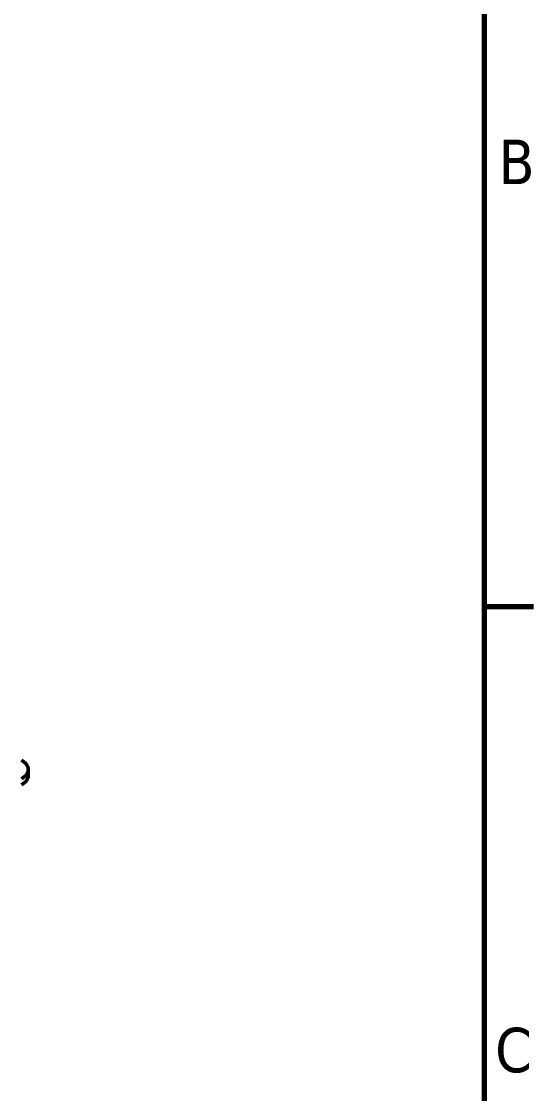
# Model space of a CAD drawing. Header units: millimetres. Extents: x 2121 to 4904, y 892 to 1933.
# Drawn here: x 3252.1 to 3335.5, y 1564.2 to 1738.5 of the extents above; entities that cross this region are included whole.
import ezdxf

# ---------------------------------------------------------------- set-up
doc = ezdxf.new("R2010")
doc.units = ezdxf.units.MM
doc.header["$LTSCALE"] = 1.8
doc.layers.add('경계(ISO)', color=7, linetype='Continuous', lineweight=70)
doc.layers.add('외형선(ISO)', color=7, linetype='Continuous', lineweight=50)
doc.styles.add('주 텍스트 (ISO)', font='')
doc.styles.get('주 텍스트 (ISO)').set_extended_font_data('Tahoma')

# ---------------------------------------------------------------- blocks, each defined once
blk = doc.blocks.new('경계 Default Border')
at = {"layer": '경계(ISO)'}
blk.add_line((584, 280), (587.9, 280), dxfattribs=at)
at = {"layer": '경계(ISO)', "flags": 128}
blk.add_lwpolyline([(10, 10), (10, 410), (584, 410), (584, 10), (10, 10)], dxfattribs=at)
at = {"layer": '경계(ISO)', "char_height": 3.5, "attachment_point": 7, "style": '주 텍스트 (ISO)'}
for s, insert in [('B', (585.15, 313.25)), ('C', (584.868, 243.25))]:
    blk.add_mtext(s, dxfattribs=dict(at, insert=insert))

msp = doc.modelspace()

# ---------------------------------------------------------------- linework, layer by layer
at = {"layer": '외형선(ISO)', "color": 7}
msp.add_line((3253.227, 1615.9), (3253.227, 1616.88), dxfattribs=at)
for centre, end_param in [((3249.477, 1616.88), 7.0685835), ((3249.477, 1615.9), 6.2831853)]:
    msp.add_ellipse(centre, major_axis=(3.75, 0), ratio=0.5773503, start_param=5.4977871, end_param=end_param, dxfattribs=at)

# ---------------------------------------------------------------- block references
at = {"color": 7, "xscale": 2.0655, "yscale": 2.0655, "zscale": 2.0655}
msp.add_blockref('경계 Default Border', (2121.178, 1065.062), dxfattribs=at)

doc.saveas('drawing.dxf')
